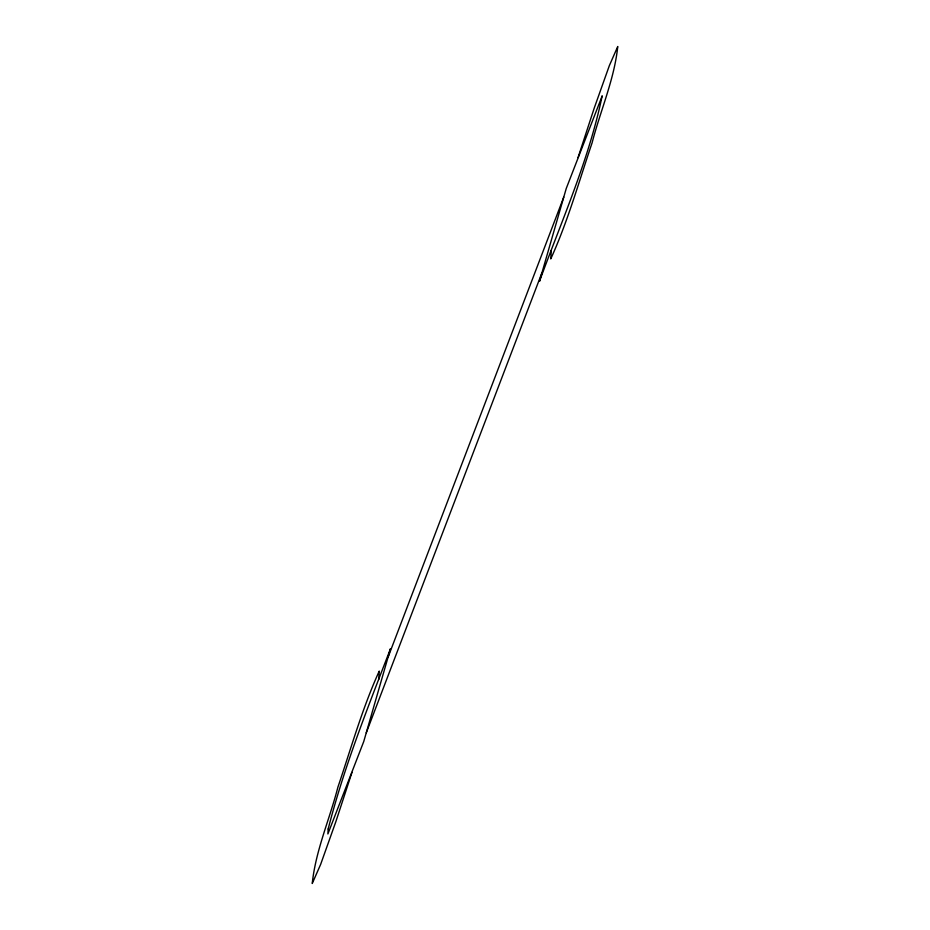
<?xml version="1.0" encoding="UTF-8"?>
<svg xmlns="http://www.w3.org/2000/svg" width="930" height="930" viewBox="0 0 930 930"><rect width="100%" height="100%" fill="white"/><g stroke="black" fill="none" stroke-linecap="round" stroke-linejoin="round"><path stroke-width="1.4" d="M378.719 679.551L379.242 671.088C362.2 708.521 351.087 748.278 337.904 787.152C329.685 819.225 315.665 850.438 312.248 883.5L320.664 864.342L335.788 821.864L351.97 772.4M551.281 250.449L550.758 258.912C567.8 221.48 578.913 181.722 592.096 142.848C600.315 110.775 614.335 79.562 617.753 46.5L609.336 65.658L594.212 108.136L578.03 157.6M387.996 657.394L563.743 197.172M366.257 732.828L542.004 272.606M328.185 828.979L327.883 833.943L363.746 741.536L390.507 648.687C367.652 708.009 343.914 767.262 328.185 828.979M602.117 96.057C588.899 159.89 561.801 220.282 539.493 281.313L566.254 188.465L602.117 96.057"/></g></svg>
